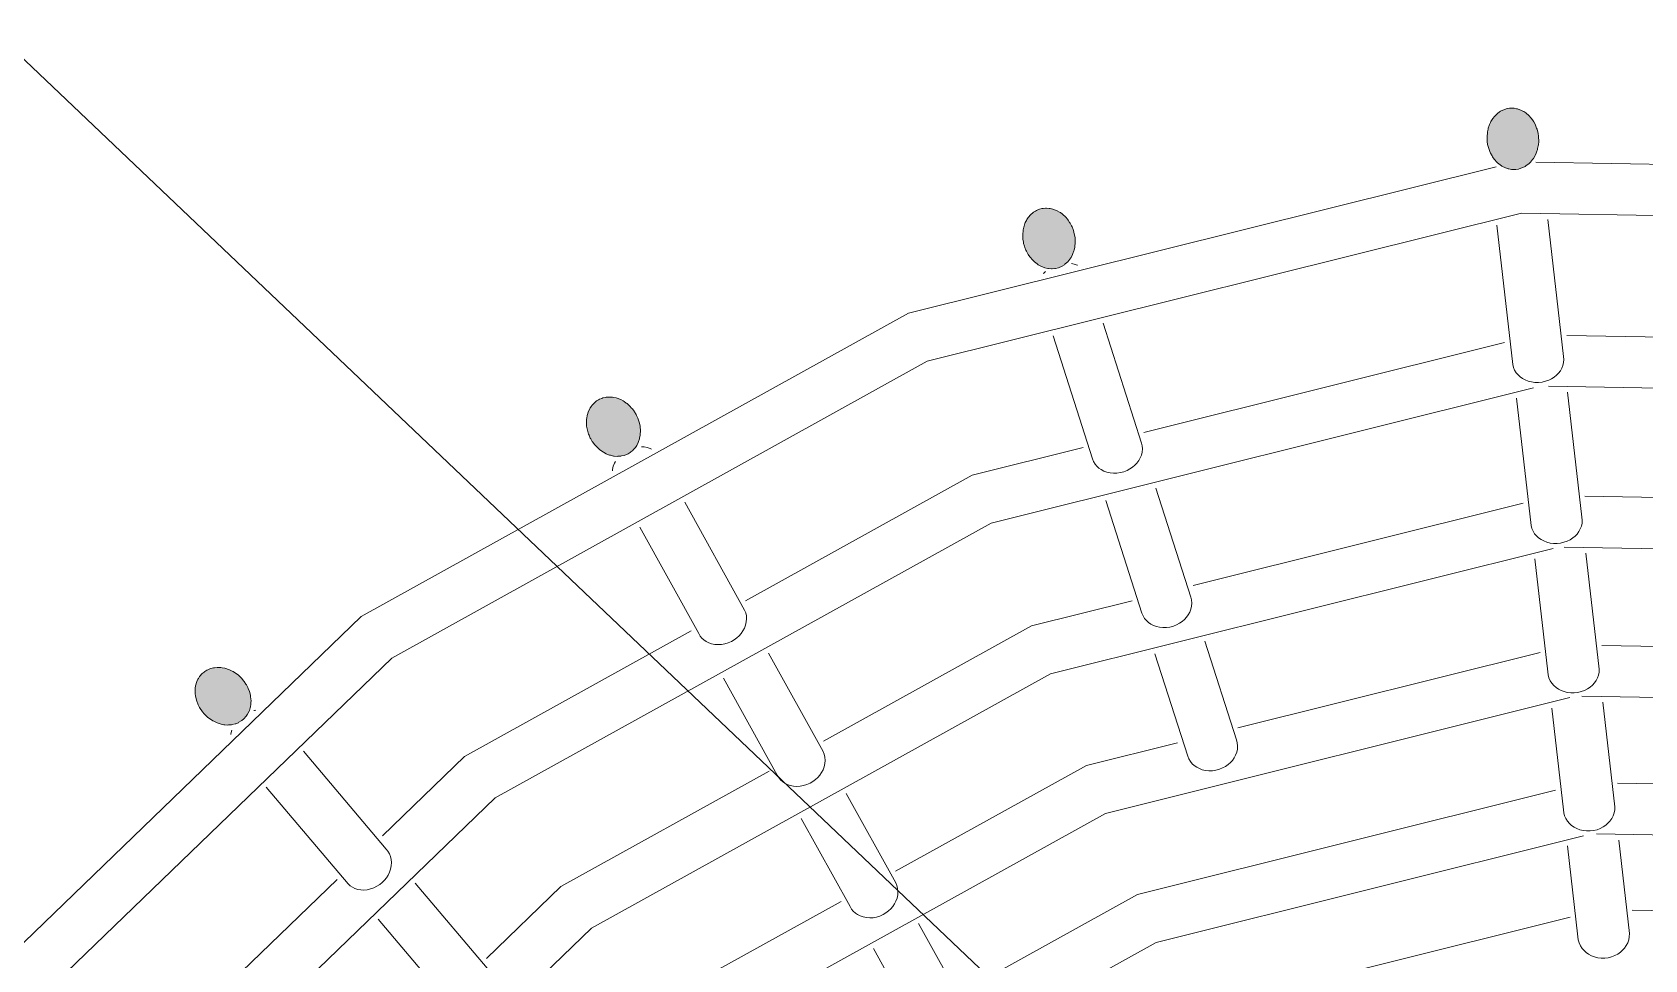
# Model space of a CAD drawing. Header units: millimetres. Extents: x -31757 to 121236, y -27283 to 63658.
# Drawn here: x 50528 to 51091, y 47919 to 48243 of the extents above; entities that cross this region are included whole.
import ezdxf

# ---------------------------------------------------------------- set-up
doc = ezdxf.new("R2010")
doc.units = ezdxf.units.MM
for name, color, linetype, lineweight in [('02_切断（家具）', 8, 'Continuous', 18), ('11_見えがかり（家具）', 8, 'Continuous', 9), ('50_寸法', 3, 'Continuous', 9)]:
    doc.layers.add(name, color=color, linetype=linetype, lineweight=lineweight)

msp = doc.modelspace()

# ---------------------------------------------------------------- hatches: boundary and pattern name
at = {"layer": '02_切断（家具）'}
for points in [[(51048.64, 48214.96), (51049.3, 48214.5), (51049.59, 48214.29), (51050.21, 48213.74), (51050.47, 48213.5), (51051.06, 48212.82), (51051.31, 48212.55), (51051.85, 48211.76), (51052.06, 48211.44), (51052.53, 48210.55), (51052.71, 48210.2), (51053.08, 48209.21), (51053.22, 48208.84), (51053.48, 48207.8), (51053.58, 48207.41), (51053.72, 48206.33), (51053.77, 48205.94), (51053.79, 48204.85), (51053.79, 48204.48), (51053.69, 48203.41), (51053.65, 48203.06), (51053.43, 48202.05), (51053.36, 48201.72), (51053.04, 48200.78), (51052.94, 48200.49), (51052.54, 48199.64), (51052.42, 48199.38), (51051.93, 48198.59), (51051.78, 48198.36), (51051.18, 48197.62), (51051.01, 48197.41), (51050.31, 48196.74), (51050.11, 48196.56), (51049.31, 48195.99), (51049.09, 48195.84), (51048.21, 48195.4), (51047.97, 48195.28), (51047.03, 48194.99), (51046.78, 48194.91), (51045.81, 48194.78), (51045.55, 48194.74), (51044.58, 48194.77), (51044.32, 48194.78), (51043.38, 48194.95), (51043.12, 48195), (51042.23, 48195.32), (51041.98, 48195.4), (51041.16, 48195.83), (51040.93, 48195.95), (51040.18, 48196.47), (51039.97, 48196.62), (51039.29, 48197.23), (51039.09, 48197.41), (51038.45, 48198.15), (51038.25, 48198.37), (51037.68, 48199.21), (51037.5, 48199.47), (51037.01, 48200.41), (51036.85, 48200.72), (51036.47, 48201.73), (51036.34, 48202.07), (51036.07, 48203.13), (51035.98, 48203.5), (51035.84, 48204.58), (51035.79, 48204.97), (51035.77, 48206.04), (51035.77, 48206.43), (51035.87, 48207.46), (51035.91, 48207.85), (51036.12, 48208.81), (51036.2, 48209.19), (51036.5, 48210.07), (51036.62, 48210.42), (51036.99, 48211.21), (51037.14, 48211.53), (51037.59, 48212.25), (51037.78, 48212.55), (51038.32, 48213.22), (51038.55, 48213.5), (51039.18, 48214.1), (51039.45, 48214.36), (51040.16, 48214.86), (51040.47, 48215.08), (51041.24, 48215.46), (51041.59, 48215.63), (51042.41, 48215.89), (51042.78, 48216), (51043.63, 48216.12), (51044.01, 48216.17), (51044.86, 48216.15), (51045.24, 48216.14), (51046.07, 48215.98), (51046.44, 48215.91), (51047.23, 48215.63), (51047.58, 48215.51), (51048.31, 48215.13)], [(50874.01, 48168.97), (50873.92, 48169.35), (50873.77, 48170.41), (50873.72, 48170.81), (50873.7, 48171.85), (50873.69, 48172.26), (50873.79, 48173.27), (50873.84, 48173.67), (50874.05, 48174.62), (50874.14, 48175), (50874.46, 48175.86), (50874.59, 48176.23), (50874.98, 48176.99), (50875.15, 48177.31), (50875.61, 48177.97), (50875.81, 48178.26), (50876.34, 48178.84), (50876.57, 48179.09), (50877.18, 48179.6), (50877.46, 48179.83), (50878.16, 48180.26), (50878.47, 48180.45), (50879.24, 48180.76), (50879.59, 48180.9), (50880.41, 48181.1), (50880.78, 48181.18), (50881.65, 48181.24), (50882.03, 48181.26), (50882.91, 48181.18), (50883.3, 48181.14), (50884.16, 48180.92), (50884.54, 48180.83), (50885.37, 48180.48), (50885.73, 48180.34), (50886.51, 48179.88), (50886.84, 48179.69), (50887.55, 48179.15), (50887.85, 48178.92), (50888.48, 48178.31), (50888.74, 48178.06), (50889.31, 48177.37), (50889.54, 48177.09), (50890.07, 48176.29), (50890.28, 48175.99), (50890.74, 48175.08), (50890.92, 48174.75), (50891.29, 48173.76), (50891.43, 48173.41), (50891.7, 48172.35), (50891.8, 48171.99), (50891.95, 48170.89), (50892, 48170.53), (50892.02, 48169.43), (50892.02, 48169.07), (50891.91, 48168), (50891.88, 48167.66), (50891.64, 48166.64), (50891.57, 48166.33), (50891.22, 48165.39), (50891.12, 48165.11), (50890.68, 48164.27), (50890.56, 48164.02), (50890.05, 48163.29), (50889.9, 48163.08), (50889.31, 48162.43), (50889.14, 48162.24), (50888.44, 48161.66), (50888.25, 48161.5), (50887.46, 48161.02), (50887.24, 48160.89), (50886.36, 48160.53), (50886.13, 48160.43), (50885.18, 48160.22), (50884.93, 48160.16), (50883.95, 48160.09), (50883.68, 48160.08), (50882.69, 48160.17), (50882.42, 48160.19), (50881.45, 48160.44), (50881.17, 48160.51), (50880.25, 48160.89), (50879.98, 48161), (50879.13, 48161.5), (50878.87, 48161.65), (50878.1, 48162.24), (50877.87, 48162.42), (50877.19, 48163.07), (50876.98, 48163.28), (50876.37, 48164.01), (50876.17, 48164.24), (50875.62, 48165.08), (50875.43, 48165.35), (50874.96, 48166.27), (50874.8, 48166.59), (50874.42, 48167.58), (50874.28, 48167.93), (50874.01, 48168.97)], [(50738.97, 48098.43), (50738.47, 48097.71), (50738.33, 48097.51), (50737.75, 48096.87), (50737.59, 48096.7), (50736.89, 48096.13), (50736.71, 48095.98), (50735.91, 48095.51), (50735.7, 48095.38), (50734.81, 48095.04), (50734.57, 48094.94), (50733.62, 48094.73), (50733.36, 48094.67), (50732.36, 48094.62), (50732.08, 48094.6), (50731.07, 48094.7), (50730.79, 48094.72), (50729.79, 48094.96), (50729.5, 48095.03), (50728.55, 48095.41), (50728.26, 48095.52), (50727.38, 48096.01), (50727.1, 48096.16), (50726.3, 48096.73), (50726.05, 48096.91), (50725.33, 48097.55), (50725.1, 48097.76), (50724.46, 48098.47), (50724.24, 48098.71), (50723.65, 48099.51), (50723.44, 48099.79), (50722.93, 48100.69), (50722.74, 48101), (50722.32, 48101.97), (50722.16, 48102.32), (50721.85, 48103.33), (50721.74, 48103.71), (50721.55, 48104.73), (50721.47, 48105.13), (50721.41, 48106.15), (50721.39, 48106.56), (50721.46, 48107.53), (50721.48, 48107.93), (50721.67, 48108.85), (50721.75, 48109.23), (50722.03, 48110.06), (50722.16, 48110.43), (50722.53, 48111.16), (50722.69, 48111.49), (50723.13, 48112.12), (50723.33, 48112.41), (50723.84, 48112.97), (50724.07, 48113.22), (50724.68, 48113.72), (50724.95, 48113.94), (50725.65, 48114.35), (50725.96, 48114.54), (50726.74, 48114.84), (50727.09, 48114.98), (50727.93, 48115.16), (50728.3, 48115.25), (50729.18, 48115.3), (50729.58, 48115.32), (50730.48, 48115.23), (50730.87, 48115.2), (50731.77, 48114.98), (50732.16, 48114.89), (50733.03, 48114.54), (50733.4, 48114.4), (50734.22, 48113.95), (50734.56, 48113.76), (50735.31, 48113.22), (50735.61, 48113.01), (50736.29, 48112.4), (50736.56, 48112.16), (50737.18, 48111.47), (50737.42, 48111.21), (50738, 48110.42), (50738.22, 48110.13), (50738.73, 48109.23), (50738.92, 48108.92), (50739.35, 48107.94), (50739.5, 48107.6), (50739.82, 48106.56), (50739.92, 48106.21), (50740.12, 48105.13), (50740.19, 48104.79), (50740.25, 48103.7), (50740.27, 48103.36), (50740.2, 48102.3), (50740.17, 48101.99), (50739.97, 48100.98), (50739.91, 48100.69), (50739.59, 48099.76), (50739.5, 48099.49), (50739.08, 48098.67)], [(50603.14, 48004.63), (50602.65, 48003.92), (50602.52, 48003.72), (50601.94, 48003.09), (50601.78, 48002.92), (50601.09, 48002.36), (50600.9, 48002.21), (50600.1, 48001.74), (50599.89, 48001.61), (50598.99, 48001.26), (50598.75, 48001.17), (50597.78, 48000.95), (50597.51, 48000.89), (50596.49, 48000.82), (50596.2, 48000.8), (50595.16, 48000.88), (50594.86, 48000.9), (50593.84, 48001.12), (50593.53, 48001.19), (50592.55, 48001.54), (50592.24, 48001.64), (50591.32, 48002.1), (50591.03, 48002.24), (50590.19, 48002.79), (50589.91, 48002.96), (50589.16, 48003.57), (50588.91, 48003.77), (50588.23, 48004.45), (50587.99, 48004.68), (50587.36, 48005.45), (50587.13, 48005.73), (50586.58, 48006.58), (50586.37, 48006.89), (50585.91, 48007.81), (50585.73, 48008.16), (50585.38, 48009.13), (50585.24, 48009.51), (50585.01, 48010.49), (50584.92, 48010.89), (50584.82, 48011.86), (50584.78, 48012.27), (50584.82, 48013.21), (50584.83, 48013.61), (50584.99, 48014.5), (50585.05, 48014.88), (50585.32, 48015.69), (50585.43, 48016.04), (50585.79, 48016.76), (50585.95, 48017.08), (50586.37, 48017.71), (50586.57, 48017.99), (50587.07, 48018.54), (50587.3, 48018.79), (50587.91, 48019.28), (50588.18, 48019.5), (50588.88, 48019.91), (50589.2, 48020.09), (50589.99, 48020.4), (50590.34, 48020.54), (50591.2, 48020.73), (50591.58, 48020.82), (50592.49, 48020.88), (50592.89, 48020.91), (50593.82, 48020.84), (50594.23, 48020.81), (50595.16, 48020.61), (50595.56, 48020.52), (50596.47, 48020.2), (50596.85, 48020.07), (50597.72, 48019.64), (50598.06, 48019.47), (50598.87, 48018.95), (50599.18, 48018.75), (50599.91, 48018.16), (50600.18, 48017.94), (50600.85, 48017.27), (50601.1, 48017.03), (50601.73, 48016.26), (50601.95, 48015.98), (50602.53, 48015.11), (50602.72, 48014.82), (50603.2, 48013.86), (50603.36, 48013.55), (50603.73, 48012.53), (50603.85, 48012.2), (50604.09, 48011.14), (50604.17, 48010.82), (50604.27, 48009.76), (50604.31, 48009.44), (50604.27, 48008.4), (50604.26, 48008.1), (50604.08, 48007.11), (50604.03, 48006.83), (50603.74, 48005.92), (50603.65, 48005.67), (50603.25, 48004.85)]]:
    msp.add_hatch(color=8, dxfattribs=at).paths.add_polyline_path(points)

# ---------------------------------------------------------------- linework, layer by layer
for points in [[(51048.64, 48214.96), (51049.3, 48214.5), (51049.59, 48214.29), (51050.21, 48213.74), (51050.47, 48213.5), (51051.06, 48212.82), (51051.31, 48212.55), (51051.85, 48211.76), (51052.06, 48211.44), (51052.53, 48210.55), (51052.71, 48210.2), (51053.08, 48209.21), (51053.22, 48208.84), (51053.48, 48207.8), (51053.58, 48207.41), (51053.72, 48206.33), (51053.77, 48205.94), (51053.79, 48204.85), (51053.79, 48204.48), (51053.69, 48203.41), (51053.65, 48203.06), (51053.43, 48202.05), (51053.36, 48201.72), (51053.04, 48200.78), (51052.94, 48200.49), (51052.54, 48199.64), (51052.42, 48199.38), (51051.93, 48198.59), (51051.78, 48198.36), (51051.18, 48197.62), (51051.01, 48197.41), (51050.31, 48196.74), (51050.11, 48196.56), (51049.31, 48195.99), (51049.09, 48195.84), (51048.21, 48195.4), (51047.97, 48195.28), (51047.03, 48194.99), (51046.78, 48194.91), (51045.81, 48194.78), (51045.55, 48194.74), (51044.58, 48194.77), (51044.32, 48194.78), (51043.38, 48194.95), (51043.12, 48195), (51042.23, 48195.32), (51041.98, 48195.4), (51041.16, 48195.83), (51040.93, 48195.95), (51040.18, 48196.47), (51039.97, 48196.62), (51039.29, 48197.23), (51039.09, 48197.41), (51038.45, 48198.15), (51038.25, 48198.37), (51037.68, 48199.21), (51037.5, 48199.47), (51037.01, 48200.41), (51036.85, 48200.72), (51036.47, 48201.73), (51036.34, 48202.07), (51036.07, 48203.13), (51035.98, 48203.5), (51035.84, 48204.58), (51035.79, 48204.97), (51035.77, 48206.04), (51035.77, 48206.43), (51035.87, 48207.46), (51035.91, 48207.85), (51036.12, 48208.81), (51036.2, 48209.19), (51036.5, 48210.07), (51036.62, 48210.42), (51036.99, 48211.21), (51037.14, 48211.53), (51037.59, 48212.25), (51037.78, 48212.55), (51038.32, 48213.22), (51038.55, 48213.5), (51039.18, 48214.1), (51039.45, 48214.36), (51040.16, 48214.86), (51040.47, 48215.08), (51041.24, 48215.46), (51041.59, 48215.63), (51042.41, 48215.89), (51042.78, 48216), (51043.63, 48216.12), (51044.01, 48216.17), (51044.86, 48216.15), (51045.24, 48216.14), (51046.07, 48215.98), (51046.44, 48215.91), (51047.23, 48215.63), (51047.58, 48215.51), (51048.31, 48215.13), (51048.64, 48214.96)], [(50874.01, 48168.97), (50873.92, 48169.35), (50873.77, 48170.41), (50873.72, 48170.81), (50873.7, 48171.85), (50873.69, 48172.26), (50873.79, 48173.27), (50873.84, 48173.67), (50874.05, 48174.62), (50874.14, 48175), (50874.46, 48175.86), (50874.59, 48176.23), (50874.98, 48176.99), (50875.15, 48177.31), (50875.61, 48177.97), (50875.81, 48178.26), (50876.34, 48178.84), (50876.57, 48179.09), (50877.18, 48179.6), (50877.46, 48179.83), (50878.16, 48180.26), (50878.47, 48180.45), (50879.24, 48180.76), (50879.59, 48180.9), (50880.41, 48181.1), (50880.78, 48181.18), (50881.65, 48181.24), (50882.03, 48181.26), (50882.91, 48181.18), (50883.3, 48181.14), (50884.16, 48180.92), (50884.54, 48180.83), (50885.37, 48180.48), (50885.73, 48180.34), (50886.51, 48179.88), (50886.84, 48179.69), (50887.55, 48179.15), (50887.85, 48178.92), (50888.48, 48178.31), (50888.74, 48178.06), (50889.31, 48177.37), (50889.54, 48177.09), (50890.07, 48176.29), (50890.28, 48175.99), (50890.74, 48175.08), (50890.92, 48174.75), (50891.29, 48173.76), (50891.43, 48173.41), (50891.7, 48172.35), (50891.8, 48171.99), (50891.95, 48170.89), (50892, 48170.53), (50892.02, 48169.43), (50892.02, 48169.07), (50891.91, 48168), (50891.88, 48167.66), (50891.64, 48166.64), (50891.57, 48166.33), (50891.22, 48165.39), (50891.12, 48165.11), (50890.68, 48164.27), (50890.56, 48164.02), (50890.05, 48163.29), (50889.9, 48163.08), (50889.31, 48162.43), (50889.14, 48162.24), (50888.44, 48161.66), (50888.25, 48161.5), (50887.46, 48161.02), (50887.24, 48160.89), (50886.36, 48160.53), (50886.13, 48160.43), (50885.18, 48160.22), (50884.93, 48160.16), (50883.95, 48160.09), (50883.68, 48160.08), (50882.69, 48160.17), (50882.42, 48160.19), (50881.45, 48160.44), (50881.17, 48160.51), (50880.25, 48160.89), (50879.98, 48161), (50879.13, 48161.5), (50878.87, 48161.65), (50878.1, 48162.24), (50877.87, 48162.42), (50877.19, 48163.07), (50876.98, 48163.28), (50876.37, 48164.01), (50876.17, 48164.24), (50875.62, 48165.08), (50875.43, 48165.35), (50874.96, 48166.27), (50874.8, 48166.59), (50874.42, 48167.58), (50874.28, 48167.93), (50874.01, 48168.97), (50874.01, 48168.97)], [(50738.97, 48098.43), (50738.47, 48097.71), (50738.33, 48097.51), (50737.75, 48096.87), (50737.59, 48096.7), (50736.89, 48096.13), (50736.71, 48095.98), (50735.91, 48095.51), (50735.7, 48095.38), (50734.81, 48095.04), (50734.57, 48094.94), (50733.62, 48094.73), (50733.36, 48094.67), (50732.36, 48094.62), (50732.08, 48094.6), (50731.07, 48094.7), (50730.79, 48094.72), (50729.79, 48094.96), (50729.5, 48095.03), (50728.55, 48095.41), (50728.26, 48095.52), (50727.38, 48096.01), (50727.1, 48096.16), (50726.3, 48096.73), (50726.05, 48096.91), (50725.33, 48097.55), (50725.1, 48097.76), (50724.46, 48098.47), (50724.24, 48098.71), (50723.65, 48099.51), (50723.44, 48099.79), (50722.93, 48100.69), (50722.74, 48101), (50722.32, 48101.97), (50722.16, 48102.32), (50721.85, 48103.33), (50721.74, 48103.71), (50721.55, 48104.73), (50721.47, 48105.13), (50721.41, 48106.15), (50721.39, 48106.56), (50721.46, 48107.53), (50721.48, 48107.93), (50721.67, 48108.85), (50721.75, 48109.23), (50722.03, 48110.06), (50722.16, 48110.43), (50722.53, 48111.16), (50722.69, 48111.49), (50723.13, 48112.12), (50723.33, 48112.41), (50723.84, 48112.97), (50724.07, 48113.22), (50724.68, 48113.72), (50724.95, 48113.94), (50725.65, 48114.35), (50725.96, 48114.54), (50726.74, 48114.84), (50727.09, 48114.98), (50727.93, 48115.16), (50728.3, 48115.25), (50729.18, 48115.3), (50729.58, 48115.32), (50730.48, 48115.23), (50730.87, 48115.2), (50731.77, 48114.98), (50732.16, 48114.89), (50733.03, 48114.54), (50733.4, 48114.4), (50734.22, 48113.95), (50734.56, 48113.76), (50735.31, 48113.22), (50735.61, 48113.01), (50736.29, 48112.4), (50736.56, 48112.16), (50737.18, 48111.47), (50737.42, 48111.21), (50738, 48110.42), (50738.22, 48110.13), (50738.73, 48109.23), (50738.92, 48108.92), (50739.35, 48107.94), (50739.5, 48107.6), (50739.82, 48106.56), (50739.92, 48106.21), (50740.12, 48105.13), (50740.19, 48104.79), (50740.25, 48103.7), (50740.27, 48103.36), (50740.2, 48102.3), (50740.17, 48101.99), (50739.97, 48100.98), (50739.91, 48100.69), (50739.59, 48099.76), (50739.5, 48099.49), (50739.08, 48098.67), (50738.97, 48098.43)], [(50603.14, 48004.63), (50602.65, 48003.92), (50602.52, 48003.72), (50601.94, 48003.09), (50601.78, 48002.92), (50601.09, 48002.36), (50600.9, 48002.21), (50600.1, 48001.74), (50599.89, 48001.61), (50598.99, 48001.26), (50598.75, 48001.17), (50597.78, 48000.95), (50597.51, 48000.89), (50596.49, 48000.82), (50596.2, 48000.8), (50595.16, 48000.88), (50594.86, 48000.9), (50593.84, 48001.12), (50593.53, 48001.19), (50592.55, 48001.54), (50592.24, 48001.64), (50591.32, 48002.1), (50591.03, 48002.24), (50590.19, 48002.79), (50589.91, 48002.96), (50589.16, 48003.57), (50588.91, 48003.77), (50588.23, 48004.45), (50587.99, 48004.68), (50587.36, 48005.45), (50587.13, 48005.73), (50586.58, 48006.58), (50586.37, 48006.89), (50585.91, 48007.81), (50585.73, 48008.16), (50585.38, 48009.13), (50585.24, 48009.51), (50585.01, 48010.49), (50584.92, 48010.89), (50584.82, 48011.86), (50584.78, 48012.27), (50584.82, 48013.21), (50584.83, 48013.61), (50584.99, 48014.5), (50585.05, 48014.88), (50585.32, 48015.69), (50585.43, 48016.04), (50585.79, 48016.76), (50585.95, 48017.08), (50586.37, 48017.71), (50586.57, 48017.99), (50587.07, 48018.54), (50587.3, 48018.79), (50587.91, 48019.28), (50588.18, 48019.5), (50588.88, 48019.91), (50589.2, 48020.09), (50589.99, 48020.4), (50590.34, 48020.54), (50591.2, 48020.73), (50591.58, 48020.82), (50592.49, 48020.88), (50592.89, 48020.91), (50593.82, 48020.84), (50594.23, 48020.81), (50595.16, 48020.61), (50595.56, 48020.52), (50596.47, 48020.2), (50596.85, 48020.07), (50597.72, 48019.64), (50598.06, 48019.47), (50598.87, 48018.95), (50599.18, 48018.75), (50599.91, 48018.16), (50600.18, 48017.94), (50600.85, 48017.27), (50601.1, 48017.03), (50601.73, 48016.26), (50601.95, 48015.98), (50602.53, 48015.11), (50602.72, 48014.82), (50603.2, 48013.86), (50603.36, 48013.55), (50603.73, 48012.53), (50603.85, 48012.2), (50604.09, 48011.14), (50604.17, 48010.82), (50604.27, 48009.76), (50604.31, 48009.44), (50604.27, 48008.4), (50604.26, 48008.1), (50604.08, 48007.11), (50604.03, 48006.83), (50603.74, 48005.92), (50603.65, 48005.67), (50603.25, 48004.85), (50603.14, 48004.63)]]:
    msp.add_lwpolyline(points, dxfattribs=at)
at = {"layer": '11_見えがかり（家具）'}
for points in [[(50490.48, 47891.64), (50642.71, 48038.65), (50833.76, 48144.55), (51039, 48195.72)], [(51052.85, 48197.27), (51264.1, 48193.58), (51474.07, 48133.37), (51654.68, 48024.85)], [(50482.28, 46879.04), (50630.75, 46725.29), (50813.95, 46615.22), (51019.4, 46556.3), (51233.1, 46552.57), (51440.49, 46604.28), (51627.42, 46707.9), (51781.16, 46856.37), (51891.24, 47039.57), (51950.16, 47245.02), (51953.89, 47458.72), (51902.18, 47666.11), (51798.56, 47853.04), (51650.09, 48006.78), (51466.89, 48116.86), (51261.44, 48175.78), (51047.74, 48179.51), (50840.35, 48127.8), (50653.42, 48024.18), (50499.68, 47875.71)], [(51057.03, 48177.34), (51062.48, 48129.51), (51062.58, 48128.46), (51062.51, 48127.41), (51062.28, 48126.37), (51061.89, 48125.39), (51061.38, 48124.48), (51060.75, 48123.66), (51060.04, 48122.94), (51059.24, 48122.29), (51058.32, 48121.71), (51057.29, 48121.21), (51056.16, 48120.81), (51054.96, 48120.55), (51053.73, 48120.42), (51052.49, 48120.44), (51051.29, 48120.6), (51050.15, 48120.89), (51049.1, 48121.3), (51048.16, 48121.8), (51047.34, 48122.38), (51046.61, 48123.04), (51045.96, 48123.8), (51045.41, 48124.67), (51044.99, 48125.61), (51044.72, 48126.62), (51039.17, 48175.31)], [(50890.69, 48161.97), (50891.64, 48161.75), (50892.67, 48161.37), (50892.77, 48161.32)], [(50880.95, 48158.38), (50881.11, 48158.59), (50881.65, 48159.16)], [(50901.79, 48141.06), (50915.16, 48099.26), (50915.41, 48098.25), (50915.48, 48097.19), (50915.39, 48096.12), (50915.14, 48095.07), (50914.74, 48094.06), (50914.21, 48093.12), (50913.57, 48092.27), (50912.86, 48091.51), (50912.05, 48090.83), (50911.13, 48090.2), (50910.09, 48089.66), (50908.97, 48089.23), (50907.78, 48088.91), (50906.56, 48088.74), (50905.34, 48088.72), (50904.16, 48088.84), (50903.04, 48089.1), (50902.01, 48089.48), (50901.09, 48089.96), (50900.29, 48090.51), (50899.59, 48091.15), (50898.96, 48091.91), (50898.44, 48092.76), (50898.04, 48093.71), (50884.28, 48136.69)], [(51063.66, 48136.81), (51193.31, 48134.55)], [(50916.01, 48102.96), (51041.83, 48134.33)], [(51052.04, 48118.48), (50862.63, 48071.26), (50689.57, 47975.33), (50548.83, 47839.41)], [(51063.9, 48116.96), (51068.87, 48073.42), (51068.98, 48072.36), (51068.92, 48071.29), (51068.7, 48070.25), (51068.32, 48069.25), (51067.81, 48068.33), (51067.19, 48067.49), (51066.49, 48066.76), (51065.69, 48066.1), (51064.78, 48065.5), (51063.75, 48064.99), (51062.62, 48064.59), (51061.43, 48064.32), (51060.19, 48064.18), (51058.96, 48064.2), (51057.75, 48064.35), (51056.61, 48064.65), (51055.56, 48065.06), (51054.61, 48065.56), (51053.78, 48066.14), (51053.05, 48066.8), (51052.39, 48067.58), (51051.83, 48068.45), (51051.4, 48069.4), (51051.12, 48070.43), (51046.05, 48114.93)], [(51611.34, 47959.78), (51442.65, 48061.13), (51252.45, 48115.67), (51057.25, 48119.08)], [(50740.63, 48097.95), (50741.55, 48097.89), (50742.65, 48097.66), (50743.65, 48097.31), (50744.05, 48097.11)], [(50776.96, 48044.17), (50856.03, 48088), (50894.76, 48097.66)], [(50730.48, 48089.59), (50730.52, 48090.04), (50730.77, 48091.13), (50731.17, 48092.17), (50731.54, 48092.86)], [(50920.19, 48083.55), (50932.38, 48045.49), (50932.63, 48044.46), (50932.72, 48043.39), (50932.64, 48042.31), (50932.4, 48041.25), (50932, 48040.23), (50931.48, 48039.27), (50930.85, 48038.41), (50930.14, 48037.65), (50929.34, 48036.96), (50928.42, 48036.32), (50927.4, 48035.77), (50926.28, 48035.33), (50925.09, 48035.02), (50923.87, 48034.84), (50922.65, 48034.82), (50921.46, 48034.94), (50920.33, 48035.2), (50919.3, 48035.58), (50918.38, 48036.06), (50917.57, 48036.62), (50916.86, 48037.27), (50916.22, 48038.03), (50915.69, 48038.89), (50915.28, 48039.85), (50902.69, 48079.18)], [(51069.9, 48080.67), (51188.66, 48078.6)], [(50755.72, 48078.6), (50776.6, 48040.93), (50776.98, 48039.98), (50777.22, 48038.96), (50777.29, 48037.88), (50777.2, 48036.78), (50776.95, 48035.7), (50776.55, 48034.65), (50776.02, 48033.67), (50775.4, 48032.78), (50774.7, 48031.98), (50773.9, 48031.25), (50773, 48030.58), (50771.99, 48029.99), (50770.88, 48029.5), (50769.72, 48029.14), (50768.52, 48028.93), (50767.33, 48028.86), (50766.17, 48028.94), (50765.08, 48029.16), (50764.07, 48029.51), (50763.17, 48029.97), (50762.39, 48030.5), (50761.7, 48031.13), (50761.09, 48031.88), (50760.58, 48032.74), (50739.99, 48069.88)], [(50933.13, 48049.49), (51048.35, 48078.22)], [(51058.88, 48062.45), (50883.34, 48018.68), (50723.18, 47929.9), (50591.81, 47803.04)], [(51070.3, 48060.82), (51074.91, 48020.35), (51074.86, 48019.28), (51074.65, 48018.24), (51074.3, 48017.25), (51073.83, 48016.34), (51073.25, 48015.52), (51072.57, 48014.77), (51071.76, 48014.06), (51070.82, 48013.42), (51069.77, 48012.88), (51068.63, 48012.46), (51067.43, 48012.17), (51066.2, 48012.03), (51064.97, 48012.04), (51063.79, 48012.19), (51062.67, 48012.46), (51061.64, 48012.85), (51060.72, 48013.32), (51059.88, 48013.89), (51059.09, 48014.58), (51058.39, 48015.38), (51057.81, 48016.28), (51057.36, 48017.27), (51057.07, 48018.31), (51056.94, 48019.38), (51052.45, 48058.78)], [(51575.94, 47915.69), (51420.12, 48009.31), (51244.1, 48059.78), (51062.73, 48062.95)], [(50804.13, 47995.18), (50876.74, 48035.43), (50911.88, 48044.19)], [(50650.19, 47962.11), (50678.86, 47989.8), (50758, 48033.66)], [(50937.31, 48030.08), (50948.34, 47995.63), (50948.6, 47994.59), (50948.7, 47993.51), (50948.63, 47992.42), (50948.4, 47991.34), (50948.01, 47990.31), (50947.5, 47989.35), (50946.88, 47988.47), (50946.18, 47987.7), (50945.38, 47987), (50944.47, 47986.36), (50943.44, 47985.8), (50942.32, 47985.35), (50941.14, 47985.03), (50939.92, 47984.85), (50938.69, 47984.83), (50937.5, 47984.95), (50936.38, 47985.21), (50935.34, 47985.59), (50934.41, 47986.08), (50933.59, 47986.65), (50932.87, 47987.3), (50932.23, 47988.07), (50931.68, 47988.94), (50931.27, 47989.91), (50919.81, 48025.71)], [(50784.94, 48025.9), (50803.99, 47991.54), (50804.38, 47990.58), (50804.62, 47989.54), (50804.71, 47988.45), (50804.63, 47987.35), (50804.38, 47986.25), (50803.99, 47985.2), (50803.48, 47984.21), (50802.86, 47983.31), (50802.16, 47982.5), (50801.37, 47981.77), (50800.47, 47981.09), (50799.46, 47980.5), (50798.36, 47980.01), (50797.2, 47979.65), (50796, 47979.43), (50794.8, 47979.36), (50793.63, 47979.45), (50792.53, 47979.67), (50791.52, 47980.03), (50790.62, 47980.49), (50789.83, 47981.03), (50789.13, 47981.67), (50788.51, 47982.42), (50787.99, 47983.29), (50769.2, 48017.18)], [(50948.81, 47999.86), (51054.3, 48026.16)], [(51075.85, 48028.61), (51184.34, 48026.72)], [(51064.63, 48010.35), (50902.54, 47969.93), (50754.35, 47887.79), (50633.88, 47771.45)], [(51076.23, 48008.76), (51080.39, 47972.26), (51080.35, 47971.16), (51080.14, 47970.09), (51079.78, 47969.07), (51079.29, 47968.11), (51078.68, 47967.26), (51077.99, 47966.5), (51077.21, 47965.82), (51076.3, 47965.2), (51075.28, 47964.67), (51074.16, 47964.25), (51072.97, 47963.96), (51071.74, 47963.81), (51070.5, 47963.81), (51069.29, 47963.97), (51068.15, 47964.26), (51067.09, 47964.67), (51066.13, 47965.18), (51065.29, 47965.76), (51064.55, 47966.44), (51063.87, 47967.22), (51063.3, 47968.11), (51062.85, 47969.09), (51062.56, 47970.13), (51062.43, 47971.22), (51058.38, 48006.73)], [(51542.78, 47875.01), (51399.23, 47961.26), (51236.36, 48007.96), (51068.9, 48010.89)], [(50605.26, 48005.84), (50605.56, 48005.91), (50605.97, 48005.95)], [(50597.22, 47997.5), (50597.22, 47997.56), (50597.45, 47998.68), (50597.58, 47999.06)], [(50622.6, 47991.63), (50651.5, 47957.49), (50652.11, 47956.74), (50652.62, 47955.88), (50653, 47954.92), (50653.24, 47953.87), (50653.33, 47952.77), (50653.25, 47951.64), (50653.02, 47950.52), (50652.65, 47949.43), (50652.15, 47948.41), (50651.55, 47947.47), (50650.88, 47946.63), (50650.12, 47945.85), (50649.25, 47945.13), (50648.27, 47944.49), (50647.2, 47943.96), (50646.07, 47943.55), (50644.91, 47943.29), (50643.75, 47943.18), (50642.62, 47943.22), (50641.55, 47943.41), (50640.57, 47943.74), (50639.69, 47944.18), (50638.92, 47944.7), (50638.24, 47945.33), (50609.63, 47979.12)], [(50829.32, 47949.75), (50895.94, 47986.68), (50927.75, 47994.61)], [(50686.47, 47919.26), (50712.48, 47944.37), (50785.16, 47984.66)], [(51081.34, 47980.49), (51231.86, 47977.86), (51298.9, 47958.64)], [(50812.1, 47976.9), (50829.37, 47945.74), (50829.78, 47944.77), (50830.03, 47943.72), (50830.13, 47942.62), (50830.06, 47941.5), (50829.83, 47940.4), (50829.44, 47939.34), (50828.93, 47938.34), (50828.32, 47937.43), (50827.63, 47936.62), (50826.85, 47935.88), (50825.95, 47935.2), (50824.94, 47934.6), (50823.84, 47934.11), (50822.68, 47933.75), (50821.48, 47933.53), (50820.28, 47933.47), (50819.11, 47933.55), (50818, 47933.78), (50816.98, 47934.14), (50816.07, 47934.61), (50815.27, 47935.16), (50814.56, 47935.8), (50813.93, 47936.56), (50813.4, 47937.44), (50796.36, 47968.18)], [(50852.61, 47907.75), (50913.7, 47941.61), (51059.65, 47978)], [(51512.47, 47837.19), (51379.91, 47916.84), (51229.2, 47960.06), (51073.99, 47962.77)], [(51069.48, 47962.06), (50920.29, 47924.86), (50783.16, 47848.85), (50671.92, 47741.42)], [(51067.62, 47925.76), (51067.48, 47926.86), (51063.86, 47958.6)], [(51081.72, 47960.63), (51085.44, 47927.98), (51085.41, 47926.87), (51085.21, 47925.79), (51084.86, 47924.75), (51084.37, 47923.79), (51083.77, 47922.91), (51083.09, 47922.15), (51082.31, 47921.45), (51081.41, 47920.82), (51080.39, 47920.28), (51079.27, 47919.85), (51078.09, 47919.55), (51076.85, 47919.4), (51075.62, 47919.4), (51074.41, 47919.55), (51073.26, 47919.84), (51072.19, 47920.25), (51071.23, 47920.76), (51070.39, 47921.35), (51069.64, 47922.03), (51068.96, 47922.82), (51068.38, 47923.72), (51067.92, 47924.71), (51067.62, 47925.76)], [(50541.09, 47856.75), (50634.43, 47946.89)], [(50661.61, 47945.55), (50688, 47914.37)], [(50720.1, 47879.53), (50743.64, 47902.26), (50810.35, 47939.23)], [(51086.4, 47936.17), (51225.26, 47933.75), (51287.01, 47916.04)], [(50674.76, 47902.18), (50648.65, 47933.03)], [(50837.28, 47931.47), (50852.85, 47903.4)], [(50874.05, 47869.07), (50930.04, 47900.11), (51064.83, 47933.72)], [(50836.9, 47895.05), (50821.55, 47922.75)]]:
    msp.add_lwpolyline(points, dxfattribs=at)
at = {"layer": '50_寸法'}
msp.add_lwpolyline([(53637.13, 45273.26), (43322.83, 55083.26)], dxfattribs=at)

doc.saveas('drawing.dxf')
